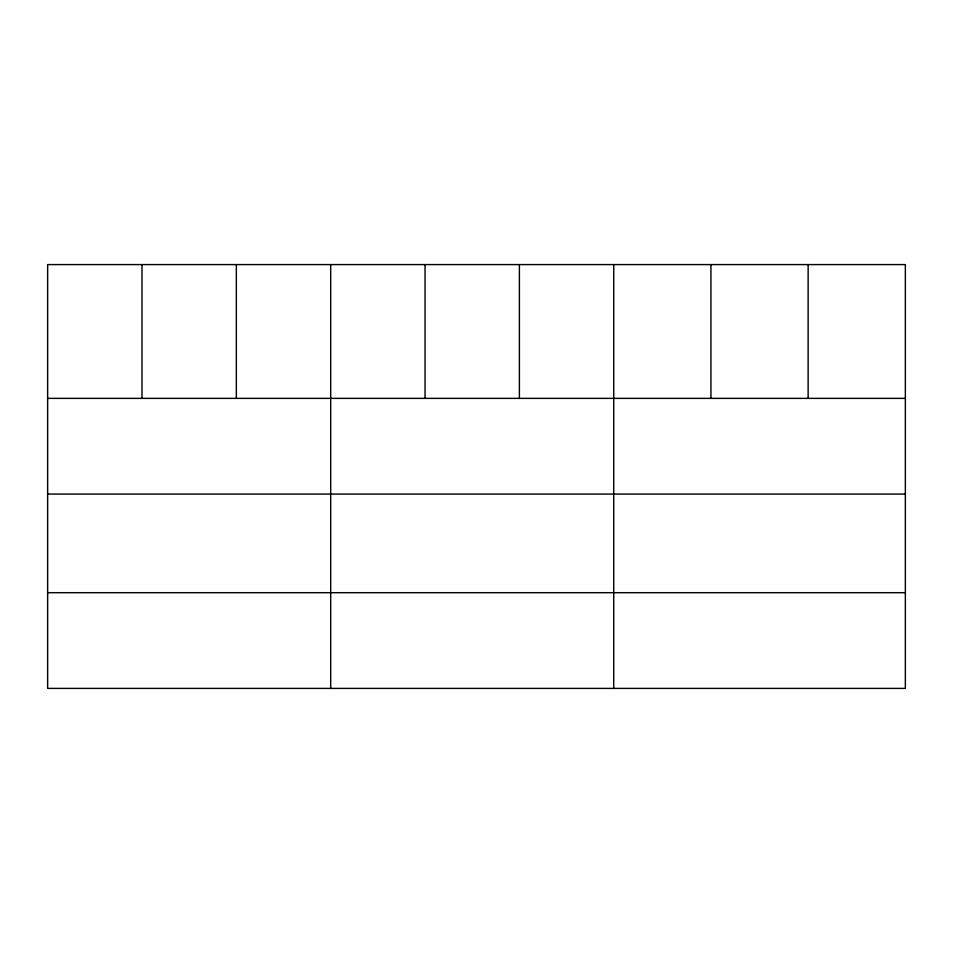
<?xml version="1.0" encoding="UTF-8"?>
<svg xmlns="http://www.w3.org/2000/svg" width="953" height="953" viewBox="0 0 953 953"><rect width="100%" height="100%" fill="white"/><g stroke="black" fill="none" stroke-linecap="round" stroke-linejoin="round"><path stroke-width="1.43" d="M905.35 494.083L905.35 264.589L47.65 264.589L47.65 688.411L905.35 688.411L905.35 494.083L47.65 494.083M47.65 398.366L905.35 398.366M47.65 592.695L905.35 592.695M808.144 264.589L808.144 398.366M710.938 264.589L710.938 398.366M613.732 264.589L613.732 688.411M519.385 264.589L519.385 398.366M425.038 264.589L425.038 398.366M330.691 264.589L330.691 688.411M236.344 264.589L236.344 398.366M141.997 264.589L141.997 398.366"/></g></svg>
